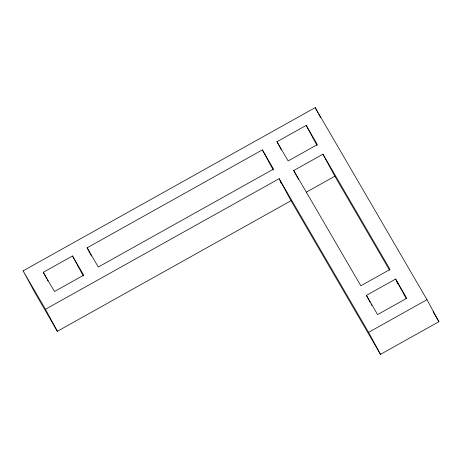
<?xml version="1.0" encoding="UTF-8"?>
<svg xmlns="http://www.w3.org/2000/svg" width="462" height="462" viewBox="0 0 462 462"><rect width="100%" height="100%" fill="white"/><g stroke="black" fill="none" stroke-linecap="round" stroke-linejoin="round"><path stroke-width="0.69" d="M23.1 270.859L315.188 107.64L426.998 299.699L438.9 321.714L380.48 354.36L291.031 200.71L279.129 178.696L45.461 309.274L23.1 270.859L35.002 292.873L57.363 331.289L291.031 200.71M43.295 272.303L72.505 255.983L83.686 275.19L54.476 291.51L43.295 272.303L46.697 278.592M87.11 247.823L262.358 149.89L273.539 169.098L98.29 267.024L87.11 247.823L91.528 255.994M276.963 141.73L306.173 125.404L317.354 144.612L288.144 160.932L276.963 141.73L281.381 149.902M293.734 170.536L322.944 154.216L390.032 269.45L360.822 285.77L293.734 170.536L298.498 179.343M306.26 192.204L334.846 176.23L389.605 270.287M366.412 295.374L395.622 279.054L406.803 298.261L377.593 314.582L366.412 295.374L370.495 302.922M279.129 178.696L368.584 332.345L426.998 299.699M433.09 311.734L438.9 321.714M315.188 107.64L317.908 112.676M318.584 113.929L320.628 117.706M395.622 279.054L406.162 298.55M396.494 281.398L397.851 283.916M322.944 154.216L334.846 176.23M306.173 125.404L317.053 145.53M371.177 304.181L371.852 305.44M368.584 332.345L380.48 354.36M280.682 182.305L281.364 183.558M262.358 149.89L273.238 170.016M72.505 255.983L83.385 276.109M47.378 279.851L48.054 281.11M45.461 309.274L57.363 331.289"/></g></svg>
